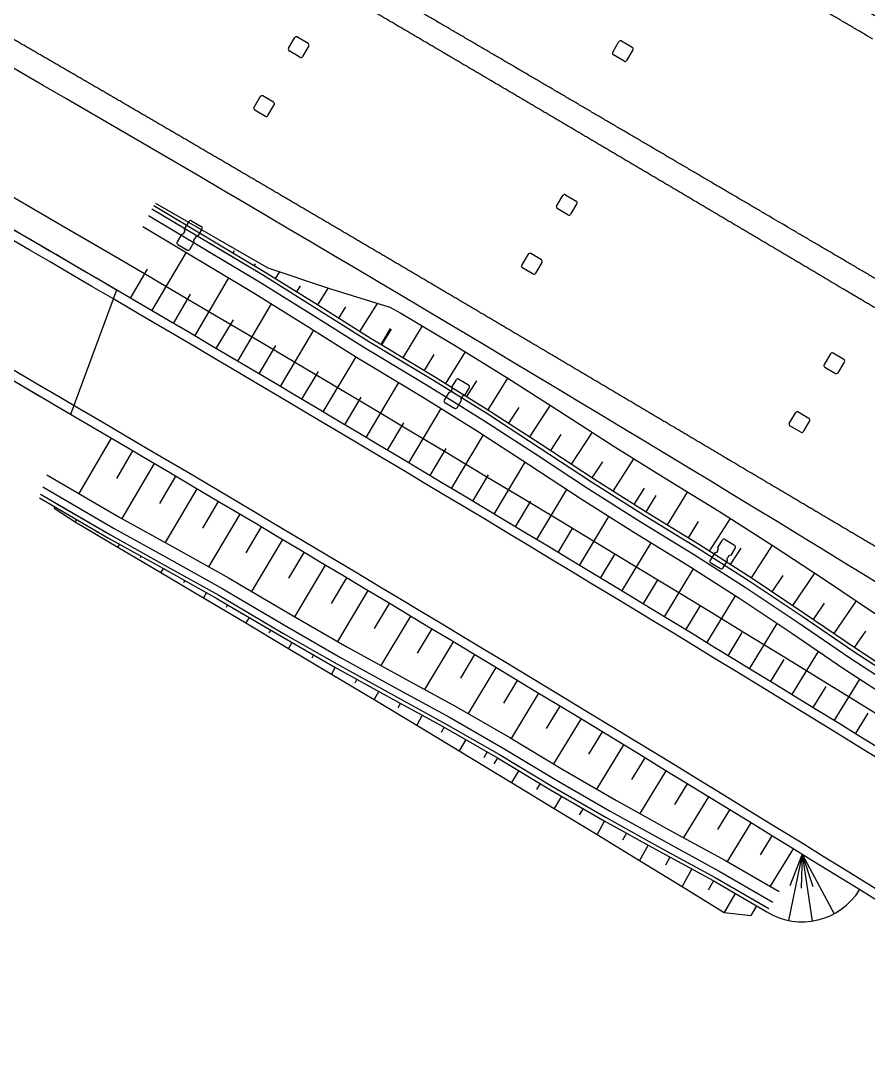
# Model space of a CAD drawing. Header units: inches. Extents: x 499362 to 502582, y 2542122 to 2545349.
# Drawn here: x 500807.2 to 500875.4, y 2543628.3 to 2543711.2 of the extents above; entities that cross this region are included whole.
import ezdxf

# ---------------------------------------------------------------- set-up
doc = ezdxf.new("R2010")
doc.units = ezdxf.units.IN
doc.header["$MEASUREMENT"] = 0
for name, color, linetype in [('0-段落划分', 2, 'Continuous'), ('ql', 7, 'Continuous'), ('桥-立柱', 5, 'Continuous')]:
    doc.layers.add(name, color=color, linetype=linetype)

# ---------------------------------------------------------------- blocks, each defined once
blk = doc.blocks.new('A$C035667EC')
at = {"layer": '桥-立柱', "color": 1, "linetype": 'Continuous'}
for p, q in [((500828.747, 2543708.937), (500829.252, 2543709.8)), ((500829.458, 2543709.853), (500830.321, 2543709.348)), ((500854.813, 2543708.616), (500855.319, 2543709.479)), ((500855.524, 2543709.533), (500856.387, 2543709.027)), ((500829.664, 2543708.226), (500828.801, 2543708.731)), ((500830.374, 2543709.143), (500829.869, 2543708.28)), ((500856.44, 2543708.821), (500855.935, 2543707.959)), ((500855.729, 2543707.905), (500854.867, 2543708.411)), ((500826.474, 2543705.053), (500825.969, 2543704.19)), ((500827.542, 2543704.601), (500826.679, 2543705.107)), ((500826.023, 2543703.985), (500826.886, 2543703.479)), ((500827.091, 2543703.533), (500827.596, 2543704.396)), ((500850.304, 2543696.257), (500850.812, 2543697.118)), ((500851.018, 2543697.171), (500851.879, 2543696.662)), ((500851.931, 2543696.456), (500851.423, 2543695.595)), ((500851.217, 2543695.543), (500850.356, 2543696.051)), ((500820.389, 2543694.412), (500820.744, 2543695.016)), ((500820.949, 2543695.07), (500821.725, 2543694.614)), ((500820.136, 2543693.981), (500819.782, 2543693.377)), ((500820.273, 2543694.017), (500820.136, 2543693.981)), ((500820.349, 2543694.146), (500820.273, 2543694.017)), ((500820.349, 2543694.146), (500820.425, 2543694.276)), ((500820.425, 2543694.276), (500820.389, 2543694.412)), ((500821.288, 2543693.77), (500821.212, 2543693.64)), ((500821.424, 2543693.805), (500821.288, 2543693.77)), ((500821.779, 2543694.409), (500821.424, 2543693.805)), ((500819.836, 2543693.172), (500820.612, 2543692.717)), ((500820.817, 2543692.77), (500821.171, 2543693.374)), ((500821.136, 2543693.511), (500821.212, 2543693.64)), ((500821.171, 2543693.374), (500821.136, 2543693.511)), ((500848.015, 2543692.382), (500847.506, 2543691.521)), ((500849.081, 2543691.927), (500848.22, 2543692.435)), ((500847.559, 2543691.316), (500848.42, 2543690.807)), ((500848.625, 2543690.86), (500849.134, 2543691.721)), ((500872.329, 2543684.381), (500871.82, 2543683.521)), ((500873.395, 2543683.924), (500872.535, 2543684.434)), ((500871.872, 2543683.316), (500872.733, 2543682.806)), ((500872.938, 2543682.858), (500873.448, 2543683.719)), ((500841.882, 2543681.694), (500842.241, 2543682.295)), ((500842.447, 2543682.346), (500843.22, 2543681.885)), ((500841.84, 2543681.428), (500841.763, 2543681.299)), ((500841.84, 2543681.428), (500841.917, 2543681.557)), ((500841.917, 2543681.557), (500841.882, 2543681.694)), ((500843.272, 2543681.679), (500842.913, 2543681.078)), ((500841.626, 2543681.264), (500841.267, 2543680.663)), ((500841.763, 2543681.299), (500841.626, 2543681.264)), ((500842.297, 2543680.048), (500842.656, 2543680.649)), ((500842.622, 2543680.786), (500842.699, 2543680.915)), ((500842.656, 2543680.649), (500842.622, 2543680.786)), ((500842.776, 2543681.044), (500842.699, 2543680.915)), ((500842.913, 2543681.078), (500842.776, 2543681.044)), ((500841.319, 2543680.458), (500842.092, 2543679.996)), ((500869.016, 2543678.789), (500869.526, 2543679.65)), ((500869.731, 2543679.702), (500870.592, 2543679.192)), ((500870.644, 2543678.987), (500870.135, 2543678.127)), ((500869.929, 2543678.074), (500869.069, 2543678.584)), ((500863.274, 2543668.806), (500863.638, 2543669.404)), ((500863.844, 2543669.454), (500864.613, 2543668.986)), ((500863.015, 2543668.379), (500862.651, 2543667.78)), ((500863.152, 2543668.412), (500863.015, 2543668.379)), ((500863.23, 2543668.54), (500863.152, 2543668.412)), ((500863.23, 2543668.54), (500863.308, 2543668.668)), ((500863.308, 2543668.668), (500863.274, 2543668.806)), ((500864.162, 2543668.149), (500864.084, 2543668.021)), ((500864.3, 2543668.182), (500864.162, 2543668.149)), ((500864.663, 2543668.78), (500864.3, 2543668.182)), ((500862.701, 2543667.574), (500863.47, 2543667.107)), ((500863.676, 2543667.157), (500864.04, 2543667.755)), ((500864.006, 2543667.892), (500864.084, 2543668.021)), ((500864.04, 2543667.755), (500864.006, 2543667.892))]:
    blk.add_line(p, q, dxfattribs=at)
for centre, start, end in [((500829.382, 2543709.724), 59.65851, 149.65851), ((500855.448, 2543709.403), 59.61703, 149.61703), ((500828.877, 2543708.861), 149.65851, 239.65851), ((500830.245, 2543709.219), 329.65851, 59.65851), ((500856.311, 2543708.897), 329.61703, 59.61703), ((500829.74, 2543708.356), 239.65851, 329.65851), ((500854.943, 2543708.54), 149.61703, 239.61703), ((500855.805, 2543708.035), 239.61703, 329.61703), ((500826.603, 2543704.977), 59.65851, 149.65851), ((500827.466, 2543704.472), 329.65851, 59.65851), ((500826.098, 2543704.114), 149.65851, 239.65851), ((500826.961, 2543703.609), 239.65851, 329.65851), ((500850.941, 2543697.041), 59.42593, 149.42593), ((500850.433, 2543696.18), 149.42593, 239.42593), ((500851.802, 2543696.533), 329.42593, 59.42593), ((500851.294, 2543695.672), 239.42593, 329.42593), ((500820.873, 2543694.94), 59.5996, 149.5996), ((500821.649, 2543694.485), 329.5996, 59.5996), ((500819.912, 2543693.302), 149.5996, 239.5996), ((500820.688, 2543692.846), 239.5996, 329.5996), ((500848.144, 2543692.306), 59.42593, 149.42593), ((500847.635, 2543691.445), 149.42593, 239.42593), ((500849.005, 2543691.797), 329.42593, 59.42593), ((500848.496, 2543690.936), 239.42593, 329.42593), ((500872.458, 2543684.305), 59.35406, 149.35406), ((500873.319, 2543683.795), 329.35406, 59.35406), ((500871.949, 2543683.445), 149.35406, 239.35406), ((500842.37, 2543682.218), 59.1477, 149.1477), ((500872.809, 2543682.935), 239.35406, 329.35406), ((500843.143, 2543681.756), 329.1477, 59.1477), ((500841.396, 2543680.587), 149.1477, 239.1477), ((500842.168, 2543680.125), 239.1477, 329.1477), ((500869.655, 2543679.573), 59.35406, 149.35406), ((500870.515, 2543679.063), 329.35406, 59.35406), ((500869.145, 2543678.713), 149.35406, 239.35406), ((500870.006, 2543678.203), 239.35406, 329.35406), ((500863.766, 2543669.326), 58.6958, 148.69581), ((500864.535, 2543668.858), 328.69581, 58.69581), ((500862.779, 2543667.703), 148.69581, 238.69581), ((500863.548, 2543667.235), 238.69581, 328.69581)]:
    blk.add_arc(centre, 0.15, start, end, dxfattribs=at)
blk = doc.blocks.new('A$C3C1B3F5F')
at = {"layer": 'ql', "color": 1, "linetype": 'Continuous'}
blk.add_line((500814.918, 2543689.505), (500811.206, 2543679.511), dxfattribs=at)
for radius, start, end in [(3159.501, 59.651022, 60.014597), (3149.001, 59.617431, 59.981004)]:
    blk.add_arc((499218.531, 2540962.97), radius, start, end, dxfattribs=at)
blk = doc.blocks.new('A$C3A006F90')
at = {"layer": '0-段落划分', "color": 2, "linetype": 'Continuous'}
for p, q in [((500822.562, 2543693.52), (500822.592, 2543693.569)), ((500817.764, 2543687.837), (500820.51, 2543692.504)), ((500824.281, 2543692.496), (500824.395, 2543692.687)), ((500825.999, 2543691.472), (500826.083, 2543691.614)), ((500816.04, 2543688.851), (500817.415, 2543691.19)), ((500821.213, 2543685.81), (500823.959, 2543690.477)), ((500827.707, 2543690.432), (500828.037, 2543690.962)), ((500829.403, 2543689.373), (500829.698, 2543689.845)), ((500831.1, 2543688.314), (500831.948, 2543689.673)), ((500819.489, 2543686.824), (500820.863, 2543689.163)), ((500824.658, 2543683.779), (500827.382, 2543688.396)), ((500832.793, 2543687.249), (500833.361, 2543688.151)), ((500834.486, 2543686.185), (500835.901, 2543688.436)), ((500822.936, 2543684.795), (500824.309, 2543687.123)), ((500836.188, 2543685.135), (500836.958, 2543686.412)), ((500836.261, 2543685.091), (500837.029, 2543686.372)), ((500837.976, 2543684.063), (500839.512, 2543686.626)), ((500828.102, 2543681.743), (500830.782, 2543686.271)), ((500826.38, 2543682.762), (500827.732, 2543685.048)), ((500831.543, 2543679.703), (500834.176, 2543684.136)), ((500839.691, 2543683.034), (500840.46, 2543684.316)), ((500841.398, 2543681.992), (500842.98, 2543684.533)), ((500829.823, 2543680.724), (500831.15, 2543682.964)), ((500843.096, 2543680.935), (500843.889, 2543682.209)), ((500844.794, 2543679.879), (500846.383, 2543682.432)), ((500834.981, 2543677.659), (500837.607, 2543682.068)), ((500833.262, 2543678.682), (500834.575, 2543680.891)), ((500838.416, 2543675.61), (500841.028, 2543679.985)), ((500846.473, 2543678.792), (500847.294, 2543680.059)), ((500848.151, 2543677.704), (500849.801, 2543680.249)), ((500836.699, 2543676.635), (500838.012, 2543678.837)), ((500851.496, 2543675.51), (500853.181, 2543678.069)), ((500814.487, 2543677.584), (500811.881, 2543673.154)), ((500841.849, 2543673.557), (500844.424, 2543677.858)), ((500849.826, 2543676.61), (500850.664, 2543677.883)), ((500816.211, 2543676.57), (500814.91, 2543674.36)), ((500840.133, 2543674.584), (500841.431, 2543676.755)), ((500817.934, 2543675.555), (500815.335, 2543671.149)), ((500845.28, 2543671.5), (500847.787, 2543675.677)), ((500853.166, 2543674.41), (500854.013, 2543675.696)), ((500854.855, 2543673.338), (500856.508, 2543675.948)), ((500819.656, 2543674.539), (500818.368, 2543672.357)), ((500843.565, 2543672.529), (500844.836, 2543674.648)), ((500821.378, 2543673.521), (500818.826, 2543669.204)), ((500848.707, 2543669.438), (500851.138, 2543673.474)), ((500856.544, 2543672.268), (500857.373, 2543673.576)), ((500859.207, 2543670.618), (500860.826, 2543673.267)), ((500823.1, 2543672.503), (500821.834, 2543670.368)), ((500846.994, 2543670.47), (500848.228, 2543672.523)), ((500857.501, 2543671.662), (500858.31, 2543672.985)), ((500809.963, 2543672.072), (500809.909, 2543671.978)), ((500824.82, 2543671.483), (500822.317, 2543667.261)), ((500811.692, 2543671.067), (500811.577, 2543670.868)), ((500852.132, 2543667.372), (500854.51, 2543671.309)), ((500860.914, 2543669.575), (500861.724, 2543670.899)), ((500862.61, 2543668.516), (500864.282, 2543671.137)), ((500813.421, 2543670.062), (500813.36, 2543669.957)), ((500826.54, 2543670.462), (500825.301, 2543668.374)), ((500850.42, 2543668.406), (500851.619, 2543670.393)), ((500815.16, 2543669.073), (500815.026, 2543668.833)), ((500828.259, 2543669.44), (500825.781, 2543665.275)), ((500855.555, 2543665.302), (500857.909, 2543669.186)), ((500865.982, 2543666.364), (500867.662, 2543668.995)), ((500816.907, 2543668.1), (500816.828, 2543667.958)), ((500829.978, 2543668.417), (500828.739, 2543666.338)), ((500853.844, 2543666.338), (500855.023, 2543668.287)), ((500864.296, 2543667.44), (500865.134, 2543668.753)), ((500831.696, 2543667.393), (500829.219, 2543663.245)), ((500818.654, 2543667.126), (500818.472, 2543666.799)), ((500858.975, 2543663.227), (500861.32, 2543667.087)), ((500867.644, 2543665.252), (500868.516, 2543666.555)), ((500869.306, 2543664.139), (500871.058, 2543666.755)), ((500820.402, 2543666.154), (500820.298, 2543665.968)), ((500833.413, 2543666.368), (500832.184, 2543664.31)), ((500857.265, 2543664.265), (500858.441, 2543666.203)), ((500822.149, 2543665.181), (500821.918, 2543664.766)), ((500835.13, 2543665.342), (500832.686, 2543661.259)), ((500862.392, 2543661.148), (500864.698, 2543664.931)), ((500823.851, 2543664.21), (500823.723, 2543663.993)), ((500836.846, 2543664.315), (500835.637, 2543662.298)), ((500860.684, 2543662.188), (500861.846, 2543664.099)), ((500870.964, 2543663.02), (500871.854, 2543664.327)), ((500872.616, 2543661.894), (500874.406, 2543664.519)), ((500825.573, 2543663.192), (500825.311, 2543662.749)), ((500838.561, 2543663.286), (500836.178, 2543659.316)), ((500840.276, 2543662.257), (500839.102, 2543660.304)), ((500865.807, 2543659.065), (500868.033, 2543662.708)), ((500827.295, 2543662.175), (500827.161, 2543661.948)), ((500864.1, 2543660.107), (500865.234, 2543661.965)), ((500874.269, 2543660.767), (500875.169, 2543662.087)), ((500829.023, 2543661.169), (500828.75, 2543660.691)), ((500841.99, 2543661.226), (500839.683, 2543657.391)), ((500830.759, 2543660.175), (500830.612, 2543659.919)), ((500843.703, 2543660.195), (500842.57, 2543658.314)), ((500867.513, 2543658.022), (500868.605, 2543659.805)), ((500869.219, 2543656.977), (500871.352, 2543660.459)), ((500832.494, 2543659.181), (500832.191, 2543658.631)), ((500845.416, 2543659.162), (500843.179, 2543655.453)), ((500834.245, 2543658.215), (500834.077, 2543657.909)), ((500847.128, 2543658.128), (500846.019, 2543656.294)), ((500872.628, 2543654.885), (500874.682, 2543658.229)), ((500870.924, 2543655.932), (500871.966, 2543657.631)), ((500835.996, 2543657.248), (500835.625, 2543656.576)), ((500848.84, 2543657.093), (500846.643, 2543653.46)), ((500837.749, 2543656.285), (500837.547, 2543655.915)), ((500850.55, 2543656.057), (500849.452, 2543654.245)), ((500839.504, 2543655.326), (500839.062, 2543654.518)), ((500852.26, 2543655.02), (500850.064, 2543651.405)), ((500874.332, 2543653.838), (500875.347, 2543655.487)), ((500841.259, 2543654.366), (500841.01, 2543653.933)), ((500853.97, 2543653.982), (500852.878, 2543652.187)), ((500842.993, 2543653.37), (500842.471, 2543652.462)), ((500844.727, 2543652.373), (500844.454, 2543651.898)), ((500855.679, 2543652.943), (500853.516, 2543649.391)), ((500845.546, 2543651.903), (500845.258, 2543651.424)), ((500857.387, 2543651.903), (500856.317, 2543650.147)), ((500847.26, 2543650.873), (500846.679, 2543649.907)), ((500859.094, 2543650.861), (500856.998, 2543647.424)), ((500848.974, 2543649.843), (500848.682, 2543649.356)), ((500860.801, 2543649.819), (500859.774, 2543648.137)), ((500850.697, 2543648.827), (500850.115, 2543647.82)), ((500862.507, 2543648.775), (500860.497, 2543645.494)), ((500852.428, 2543647.826), (500852.126, 2543647.304)), ((500864.213, 2543647.73), (500863.233, 2543646.132)), ((500854.16, 2543646.825), (500853.555, 2543645.732)), ((500865.918, 2543646.685), (500864.006, 2543643.573)), ((500855.91, 2543645.856), (500855.588, 2543645.274)), ((500857.66, 2543644.888), (500856.977, 2543643.653)), ((500867.622, 2543645.638), (500866.679, 2543644.104)), ((500869.325, 2543644.59), (500867.465, 2543641.569)), ((500870.053, 2543644.142), (500868.959, 2543638.831)), ((500870.053, 2543644.142), (500869.053, 2543641.622)), ((500870.053, 2543644.142), (500869.975, 2543641.432)), ((500870.053, 2543644.142), (500870.84, 2543638.777)), ((500870.053, 2543644.142), (500870.906, 2543641.568)), ((500870.053, 2543644.142), (500872.627, 2543639.369)), ((500859.412, 2543643.925), (500859.052, 2543643.265)), ((500861.168, 2543642.966), (500860.397, 2543641.554)), ((500862.922, 2543642.007), (500862.494, 2543641.266)), ((500864.653, 2543641.004), (500863.768, 2543639.477)), ((500866.384, 2543640.001), (500865.928, 2543639.214))]:
    blk.add_line(p, q, dxfattribs=at)
at = {"layer": '0-段落划分', "color": 2, "flags": 128}
for points in [[(500875.742, 2543709.668), (500875.358, 2543709.893, -0.000001), (500874.975, 2543710.119, -0.000001), (500874.592, 2543710.344, -0.000001), (500874.208, 2543710.569, -0.000002), (500873.825, 2543710.794, -0.000002), (500873.442, 2543711.019, -0.000002), (500873.059, 2543711.244, -0.000002), (500872.675, 2543711.469, -0.000002), (500872.292, 2543711.694, -0.000003), (500871.909, 2543711.919, -0.000003), (500871.525, 2543712.144, -0.000003), (500871.142, 2543712.369, -0.000003), (500870.759, 2543712.594, -0.000003), (500870.375, 2543712.819, -0.000004), (500869.992, 2543713.044, -0.000004), (500869.608, 2543713.269, -0.000004), (500869.225, 2543713.494, -0.000004), (500868.842, 2543713.719, -0.000004), (500868.458, 2543713.945, -0.000005), (500868.075, 2543714.17, -0.000005), (500867.691, 2543714.395, -0.000005), (500867.308, 2543714.62, -0.000005), (500866.924, 2543714.845, -0.000005), (500866.541, 2543715.07, -0.000005), (500866.157, 2543715.295, -0.000006), (500865.774, 2543715.52, -0.000006), (500865.39, 2543715.745, -0.000006), (500865.007, 2543715.97, -0.000006), (500864.623, 2543716.195, -0.000006), (500864.24, 2543716.42, -0.000007)], [(500877.698, 2543710.479, -0.000001), (500877.411, 2543710.649, -0.000001), (500877.124, 2543710.819, -0.000001), (500876.838, 2543710.988, -0.000002), (500876.551, 2543711.158, -0.000002), (500876.264, 2543711.328, -0.000002), (500875.977, 2543711.498, -0.000002), (500875.69, 2543711.668, -0.000002), (500875.404, 2543711.838, -0.000002), (500875.117, 2543712.007, -0.000002), (500874.83, 2543712.177, -0.000003), (500874.543, 2543712.347, -0.000003), (500874.256, 2543712.517, -0.000003), (500873.969, 2543712.687, -0.000003), (500873.683, 2543712.856, -0.000003), (500873.396, 2543713.026, -0.000003), (500873.109, 2543713.196, -0.000003), (500872.822, 2543713.366, -0.000004), (500872.535, 2543713.536, -0.000004), (500872.248, 2543713.705, -0.000004), (500871.962, 2543713.875, -0.000004), (500871.675, 2543714.045, -0.000004), (500871.388, 2543714.215, -0.000004), (500871.101, 2543714.385, -0.000004), (500870.814, 2543714.554, -0.000005), (500870.527, 2543714.724, -0.000005), (500870.24, 2543714.894, -0.000005), (500869.954, 2543715.064, -0.000005), (500869.667, 2543715.233, -0.000005), (500869.38, 2543715.403, -0.000005), (500869.093, 2543715.573, -0.000005), (500868.806, 2543715.742, -0.000006)], [(500868.92, 2543694.54), (500868.536, 2543694.765), (500868.153, 2543694.99), (500867.77, 2543695.215), (500867.387, 2543695.44), (500867.003, 2543695.665, -0.000001), (500866.62, 2543695.89, -0.000001), (500866.237, 2543696.115, -0.000001), (500865.854, 2543696.34, -0.000002), (500865.471, 2543696.565, -0.000002), (500865.087, 2543696.79, -0.000002), (500864.704, 2543697.015, -0.000002), (500864.321, 2543697.24, -0.000002), (500863.938, 2543697.465, -0.000003), (500863.555, 2543697.69, -0.000003), (500863.171, 2543697.915, -0.000003), (500862.788, 2543698.14, -0.000003), (500862.405, 2543698.365, -0.000003), (500862.022, 2543698.59, -0.000004), (500861.639, 2543698.815, -0.000004), (500861.255, 2543699.04, -0.000004), (500860.872, 2543699.265, -0.000004), (500860.489, 2543699.49, -0.000004), (500860.106, 2543699.715, -0.000005), (500859.723, 2543699.94, -0.000005), (500859.339, 2543700.164, -0.000005), (500858.956, 2543700.389, -0.000005), (500858.573, 2543700.614, -0.000005), (500858.19, 2543700.839, -0.000005), (500857.807, 2543701.064, -0.000006), (500857.424, 2543701.289, -0.000006), (500857.04, 2543701.514, -0.000006), (500856.657, 2543701.738, -0.000006), (500856.274, 2543701.963, -0.000006), (500855.891, 2543702.188, -0.000007), (500855.508, 2543702.413, -0.000007), (500855.125, 2543702.637, -0.000007), (500854.741, 2543702.862, -0.000007), (500854.358, 2543703.087, -0.000007), (500853.975, 2543703.312, -0.000008), (500853.592, 2543703.536, -0.000008), (500853.209, 2543703.761, -0.000008), (500852.825, 2543703.986, -0.000008), (500852.442, 2543704.21, -0.000008), (500852.059, 2543704.435, -0.000009), (500851.676, 2543704.66, -0.000009), (500851.293, 2543704.884, -0.000009), (500850.91, 2543705.109, -0.000009), (500850.526, 2543705.333, -0.000009), (500850.143, 2543705.558, -0.00001), (500849.76, 2543705.782, -0.00001), (500849.377, 2543706.007, -0.00001), (500848.994, 2543706.231, -0.00001), (500848.61, 2543706.456, -0.00001), (500848.227, 2543706.68, -0.000011), (500847.844, 2543706.905, -0.000011), (500847.461, 2543707.129, -0.000011), (500847.077, 2543707.354, -0.000011), (500846.694, 2543707.578, -0.000011), (500846.311, 2543707.802, -0.000011), (500845.928, 2543708.027, -0.000012), (500845.545, 2543708.251, -0.000012), (500845.161, 2543708.475, -0.000012), (500844.778, 2543708.7, -0.000012), (500844.395, 2543708.924, -0.000012), (500844.011, 2543709.148, -0.000013), (500843.628, 2543709.372, -0.000013), (500843.245, 2543709.596, -0.000013), (500842.862, 2543709.821, -0.000013), (500842.478, 2543710.045, -0.000013), (500842.095, 2543710.269, -0.000014), (500841.712, 2543710.493, -0.000014), (500841.328, 2543710.717, -0.000014), (500840.945, 2543710.941, -0.000014), (500840.562, 2543711.165, -0.000014), (500840.178, 2543711.389, -0.000015), (500839.795, 2543711.613, -0.000015), (500839.412, 2543711.837, -0.000015), (500839.028, 2543712.061, -0.000015), (500838.645, 2543712.285, -0.000015), (500838.262, 2543712.509, -0.000016), (500837.878, 2543712.732, -0.000016), (500837.495, 2543712.956, -0.000016), (500837.112, 2543713.18, -0.000016), (500836.728, 2543713.404, -0.000016)], [(500874.374, 2543688.982), (500874.04, 2543689.18), (500873.705, 2543689.378), (500873.371, 2543689.576), (500873.036, 2543689.774), (500872.701, 2543689.973), (500872.367, 2543690.171, -0.000001), (500872.032, 2543690.369, -0.000001), (500871.698, 2543690.567, -0.000001), (500871.363, 2543690.766, -0.000002), (500871.028, 2543690.964, -0.000002), (500870.694, 2543691.162, -0.000002), (500870.359, 2543691.36, -0.000002), (500870.024, 2543691.559, -0.000002), (500869.69, 2543691.757, -0.000002), (500869.355, 2543691.955, -0.000003), (500869.02, 2543692.153, -0.000003), (500868.686, 2543692.352, -0.000003), (500868.351, 2543692.55, -0.000003), (500868.016, 2543692.748, -0.000003), (500867.682, 2543692.946, -0.000003), (500867.347, 2543693.145, -0.000004), (500867.012, 2543693.343, -0.000004), (500866.678, 2543693.541, -0.000004), (500866.343, 2543693.739, -0.000004), (500866.008, 2543693.938, -0.000004), (500865.673, 2543694.136, -0.000005), (500865.339, 2543694.334, -0.000005), (500865.004, 2543694.532, -0.000005), (500864.669, 2543694.731, -0.000005), (500864.334, 2543694.929, -0.000005), (500864, 2543695.127, -0.000005), (500863.665, 2543695.325, -0.000006), (500863.33, 2543695.523, -0.000006), (500862.995, 2543695.722, -0.000006), (500862.66, 2543695.92, -0.000006), (500862.326, 2543696.118, -0.000006), (500861.991, 2543696.316, -0.000006), (500861.656, 2543696.514, -0.000007), (500861.321, 2543696.712, -0.000007), (500860.986, 2543696.911, -0.000007), (500860.651, 2543697.109, -0.000007), (500860.317, 2543697.307, -0.000007), (500859.982, 2543697.505, -0.000007), (500859.647, 2543697.703, -0.000008), (500859.312, 2543697.901, -0.000008), (500858.977, 2543698.099, -0.000008), (500858.642, 2543698.298, -0.000008), (500858.307, 2543698.496, -0.000008), (500857.972, 2543698.694, -0.000008), (500857.637, 2543698.892, -0.000009), (500857.302, 2543699.09, -0.000009), (500856.967, 2543699.288, -0.000009), (500856.632, 2543699.486, -0.000009), (500856.297, 2543699.684, -0.000009), (500855.962, 2543699.882, -0.000009), (500855.627, 2543700.08, -0.00001), (500855.292, 2543700.278, -0.00001), (500854.957, 2543700.476, -0.00001), (500854.622, 2543700.674, -0.00001), (500854.287, 2543700.872, -0.00001), (500853.952, 2543701.07, -0.00001), (500853.616, 2543701.268, -0.000011), (500853.281, 2543701.466, -0.000011), (500852.946, 2543701.664, -0.000011), (500852.611, 2543701.862, -0.000011), (500852.276, 2543702.06, -0.000011), (500851.941, 2543702.258, -0.000011), (500851.606, 2543702.456, -0.000012), (500851.27, 2543702.654, -0.000012), (500850.935, 2543702.852, -0.000012), (500850.6, 2543703.05, -0.000012), (500850.265, 2543703.247, -0.000012), (500849.929, 2543703.445, -0.000012), (500849.594, 2543703.643, -0.000013), (500849.259, 2543703.841, -0.000013), (500848.923, 2543704.039, -0.000013), (500848.588, 2543704.236, -0.000013), (500848.253, 2543704.434, -0.000013), (500847.917, 2543704.632, -0.000013), (500847.582, 2543704.83, -0.000014), (500847.247, 2543705.027, -0.000014), (500846.911, 2543705.225, -0.000014), (500846.576, 2543705.423, -0.000014), (500846.24, 2543705.621, -0.000014), (500845.905, 2543705.818, -0.000015), (500845.569, 2543706.016, -0.000015), (500845.234, 2543706.213, -0.000015), (500844.898, 2543706.411, -0.000015), (500844.563, 2543706.609, -0.000015), (500844.227, 2543706.806, -0.000015), (500843.892, 2543707.004, -0.000016), (500843.556, 2543707.201, -0.000016), (500843.221, 2543707.399, -0.000016), (500842.885, 2543707.596, -0.000016), (500842.549, 2543707.794, -0.000016), (500842.214, 2543707.991, -0.000016), (500841.878, 2543708.189, -0.000017), (500841.542, 2543708.386, -0.000017), (500841.207, 2543708.584, -0.000017), (500840.871, 2543708.781, -0.000017), (500840.535, 2543708.978, -0.000017), (500840.2, 2543709.176, -0.000017), (500839.864, 2543709.373, -0.000018), (500839.528, 2543709.57, -0.000018), (500839.192, 2543709.768, -0.000018), (500838.856, 2543709.965, -0.000018), (500838.521, 2543710.162, -0.000018), (500838.185, 2543710.359, -0.000018), (500837.849, 2543710.557, -0.000019), (500837.513, 2543710.754, -0.000019), (500837.177, 2543710.951, -0.000019), (500836.841, 2543711.148, -0.000019), (500836.505, 2543711.345, -0.000019), (500836.169, 2543711.542, -0.000019), (500835.833, 2543711.739, -0.00002), (500835.497, 2543711.936, -0.00002), (500835.161, 2543712.133, -0.00002), (500834.825, 2543712.33, -0.00002), (500834.489, 2543712.527, -0.00002), (500834.153, 2543712.724, -0.00002)], [(500865.963, 2543674.786), (500865.629, 2543674.984), (500865.294, 2543675.183), (500864.96, 2543675.381), (500864.625, 2543675.579), (500864.291, 2543675.777), (500863.956, 2543675.976, -0.000001), (500863.622, 2543676.174, -0.000001), (500863.287, 2543676.372, -0.000001), (500862.952, 2543676.57, -0.000002), (500862.618, 2543676.768, -0.000002), (500862.283, 2543676.967, -0.000002), (500861.949, 2543677.165, -0.000002), (500861.614, 2543677.363, -0.000002), (500861.28, 2543677.561, -0.000002), (500860.945, 2543677.759, -0.000003), (500860.611, 2543677.957, -0.000003), (500860.276, 2543678.156, -0.000003), (500859.942, 2543678.354, -0.000003), (500859.607, 2543678.552, -0.000003), (500859.273, 2543678.75, -0.000003), (500858.938, 2543678.948, -0.000004), (500858.604, 2543679.146, -0.000004), (500858.269, 2543679.344, -0.000004), (500857.935, 2543679.542, -0.000004), (500857.6, 2543679.741, -0.000004), (500857.266, 2543679.939, -0.000005), (500856.931, 2543680.137, -0.000005), (500856.597, 2543680.335, -0.000005), (500856.262, 2543680.533, -0.000005), (500855.928, 2543680.731, -0.000005), (500855.593, 2543680.929, -0.000005), (500855.259, 2543681.127, -0.000006), (500854.924, 2543681.325, -0.000006), (500854.59, 2543681.523, -0.000006), (500854.255, 2543681.721, -0.000006), (500853.921, 2543681.919, -0.000006), (500853.586, 2543682.117, -0.000006), (500853.252, 2543682.315, -0.000007), (500852.917, 2543682.513, -0.000007), (500852.583, 2543682.711, -0.000007), (500852.248, 2543682.909, -0.000007), (500851.914, 2543683.107, -0.000007), (500851.579, 2543683.305, -0.000007), (500851.245, 2543683.503, -0.000008), (500850.91, 2543683.7, -0.000008), (500850.576, 2543683.898, -0.000008), (500850.241, 2543684.096, -0.000008), (500849.907, 2543684.294, -0.000008), (500849.572, 2543684.492, -0.000008), (500849.238, 2543684.69, -0.000009), (500848.903, 2543684.887, -0.000009), (500848.569, 2543685.085, -0.000009), (500848.234, 2543685.283, -0.000009), (500847.9, 2543685.481, -0.000009), (500847.565, 2543685.679, -0.000009), (500847.231, 2543685.876, -0.00001), (500846.896, 2543686.074, -0.00001), (500846.562, 2543686.272, -0.00001), (500846.227, 2543686.469, -0.00001), (500845.893, 2543686.667, -0.00001), (500845.558, 2543686.865, -0.00001), (500845.224, 2543687.062, -0.000011), (500844.889, 2543687.26, -0.000011), (500844.555, 2543687.458, -0.000011), (500844.22, 2543687.655, -0.000011), (500843.886, 2543687.853, -0.000011), (500843.551, 2543688.05, -0.000011), (500843.216, 2543688.248, -0.000012), (500842.882, 2543688.445, -0.000012), (500842.547, 2543688.643, -0.000012), (500842.213, 2543688.84, -0.000012), (500841.878, 2543689.038, -0.000012), (500841.544, 2543689.235, -0.000012), (500841.209, 2543689.432, -0.000013), (500840.874, 2543689.63, -0.000013), (500840.54, 2543689.827, -0.000013), (500840.205, 2543690.025, -0.000013), (500839.871, 2543690.222, -0.000013), (500839.536, 2543690.419, -0.000013), (500839.201, 2543690.617, -0.000014), (500838.867, 2543690.814, -0.000014), (500838.532, 2543691.011, -0.000014), (500838.197, 2543691.208, -0.000014), (500837.863, 2543691.405, -0.000014), (500837.528, 2543691.603, -0.000015), (500837.194, 2543691.8, -0.000015), (500836.859, 2543691.997, -0.000015), (500836.524, 2543692.194, -0.000015), (500836.189, 2543692.391, -0.000015), (500835.855, 2543692.588, -0.000015), (500835.52, 2543692.785, -0.000016), (500835.185, 2543692.982, -0.000016), (500834.851, 2543693.179, -0.000016), (500834.516, 2543693.376, -0.000016), (500834.181, 2543693.573, -0.000016), (500833.847, 2543693.77, -0.000016), (500833.512, 2543693.967, -0.000017), (500833.177, 2543694.164, -0.000017), (500832.842, 2543694.361, -0.000017), (500832.508, 2543694.558, -0.000017), (500832.173, 2543694.754, -0.000017), (500831.838, 2543694.951, -0.000017), (500831.503, 2543695.148, -0.000018), (500831.168, 2543695.345, -0.000018), (500830.834, 2543695.541, -0.000018), (500830.499, 2543695.738, -0.000018), (500830.164, 2543695.935, -0.000018), (500829.829, 2543696.131, -0.000018), (500829.494, 2543696.328, -0.000019), (500829.159, 2543696.524, -0.000019), (500828.825, 2543696.721, -0.000019), (500828.49, 2543696.918, -0.000019), (500828.155, 2543697.114, -0.000019), (500827.82, 2543697.31, -0.000019), (500827.485, 2543697.507, -0.00002), (500827.15, 2543697.703, -0.00002), (500826.815, 2543697.9, -0.00002), (500826.48, 2543698.096, -0.00002), (500826.145, 2543698.292, -0.00002), (500825.81, 2543698.489, -0.00002), (500825.475, 2543698.685, -0.000021), (500825.14, 2543698.881, -0.000021), (500824.805, 2543699.077, -0.000021), (500824.47, 2543699.273, -0.000021), (500824.135, 2543699.469, -0.000021), (500823.8, 2543699.666, -0.000021), (500823.465, 2543699.862, -0.000022), (500823.13, 2543700.058, -0.000022), (500822.795, 2543700.254, -0.000022), (500822.46, 2543700.45, -0.000022), (500822.125, 2543700.645, -0.000022), (500821.79, 2543700.841, -0.000022), (500821.455, 2543701.037, -0.000023), (500821.12, 2543701.233, -0.000023), (500820.785, 2543701.429, -0.000023), (500820.45, 2543701.625, -0.000023), (500820.114, 2543701.82, -0.000023), (500819.779, 2543702.016, -0.000024), (500819.444, 2543702.212, -0.000024), (500819.109, 2543702.407, -0.000024), (500818.774, 2543702.603, -0.000024), (500818.438, 2543702.799, -0.000024), (500818.103, 2543702.994, -0.000024), (500817.768, 2543703.19, -0.000025), (500817.433, 2543703.385, -0.000025), (500817.097, 2543703.58, -0.000025), (500816.762, 2543703.776, -0.000025), (500816.427, 2543703.971, -0.000025), (500816.091, 2543704.166, -0.000025), (500815.756, 2543704.362, -0.000026), (500815.421, 2543704.557, -0.000026), (500815.085, 2543704.752, -0.000026), (500814.75, 2543704.947, -0.000026), (500814.414, 2543705.142, -0.000026), (500814.079, 2543705.337, -0.000026), (500813.744, 2543705.533, -0.000027), (500813.408, 2543705.728, -0.000027), (500813.073, 2543705.922, -0.000027), (500812.737, 2543706.117, -0.000027), (500812.402, 2543706.312, -0.000027), (500812.066, 2543706.507, -0.000027), (500811.731, 2543706.702, -0.000028), (500811.395, 2543706.897, -0.000028), (500811.059, 2543707.091, -0.000028), (500810.724, 2543707.286, -0.000028), (500810.388, 2543707.481, -0.000028), (500810.053, 2543707.675, -0.000028), (500809.717, 2543707.87, -0.000029), (500809.381, 2543708.065, -0.000029), (500809.046, 2543708.259, -0.000029), (500808.71, 2543708.453, -0.000029), (500808.374, 2543708.648, -0.000029), (500808.039, 2543708.842, -0.000029), (500807.703, 2543709.037, -0.00003), (500807.367, 2543709.231, -0.00003), (500807.031, 2543709.425, -0.00003), (500806.695, 2543709.619, -0.00003), (500806.36, 2543709.813, -0.00003), (500806.024, 2543710.007, -0.00003)], [(500880.723, 2543706.744, 0.000007), (500880.34, 2543706.968, 0.000006), (500879.957, 2543707.193, 0.000005), (500879.574, 2543707.418, 0.000004), (500879.191, 2543707.643, 0.000003), (500878.807, 2543707.868, 0.000003), (500878.424, 2543708.093, 0.000002), (500878.041, 2543708.318, 0.000001), (500877.658, 2543708.543)], [(500880.566, 2543708.78, 0.000004), (500880.279, 2543708.95, 0.000002), (500879.993, 2543709.12)], [(500877.358, 2543689.588, 0.000017), (500876.974, 2543689.813, 0.000016), (500876.591, 2543690.038, 0.000015), (500876.207, 2543690.263, 0.000014), (500875.823, 2543690.488, 0.000014), (500875.439, 2543690.713, 0.000013), (500875.055, 2543690.938, 0.000012), (500874.672, 2543691.163, 0.000011), (500874.288, 2543691.388, 0.00001), (500873.904, 2543691.613, 0.00001), (500873.521, 2543691.839, 0.000009), (500873.137, 2543692.064, 0.000008), (500872.754, 2543692.289, 0.000007), (500872.37, 2543692.514, 0.000007), (500871.987, 2543692.739, 0.000006), (500871.603, 2543692.964, 0.000005), (500871.22, 2543693.189, 0.000004), (500870.836, 2543693.414, 0.000003), (500870.453, 2543693.64, 0.000003), (500870.07, 2543693.865, 0.000002), (500869.686, 2543694.09, 0.000001), (500869.303, 2543694.315), (500868.92, 2543694.54)], [(500878.722, 2543686.406, 0.000008), (500878.388, 2543686.604, 0.000008), (500878.053, 2543686.802, 0.000007), (500877.719, 2543687, 0.000006), (500877.384, 2543687.198, 0.000006), (500877.05, 2543687.396, 0.000005), (500876.716, 2543687.594, 0.000004), (500876.381, 2543687.792, 0.000004), (500876.047, 2543687.991, 0.000003), (500875.712, 2543688.189, 0.000002), (500875.378, 2543688.387, 0.000002), (500875.043, 2543688.585, 0.000001), (500874.709, 2543688.783), (500874.374, 2543688.982)], [(500877.019, 2543668.243, 0.000022), (500876.683, 2543668.441, 0.000021), (500876.348, 2543668.64, 0.000021), (500876.012, 2543668.838, 0.00002), (500875.677, 2543669.036, 0.000019), (500875.341, 2543669.234, 0.000019), (500875.006, 2543669.432, 0.000018), (500874.671, 2543669.631, 0.000017), (500874.336, 2543669.829, 0.000017), (500874, 2543670.027, 0.000016), (500873.665, 2543670.225, 0.000015), (500873.33, 2543670.424, 0.000015), (500872.995, 2543670.622, 0.000014), (500872.66, 2543670.82, 0.000013), (500872.325, 2543671.018, 0.000012), (500871.99, 2543671.217, 0.000012), (500871.655, 2543671.415, 0.000011), (500871.32, 2543671.613, 0.00001), (500870.985, 2543671.812, 0.00001), (500870.65, 2543672.01, 0.000009), (500870.315, 2543672.208, 0.000008), (500869.98, 2543672.407, 0.000008), (500869.645, 2543672.605, 0.000007), (500869.31, 2543672.803, 0.000006), (500868.976, 2543673.002, 0.000006), (500868.641, 2543673.2, 0.000005), (500868.306, 2543673.398, 0.000004), (500867.971, 2543673.597, 0.000004), (500867.637, 2543673.795, 0.000003), (500867.302, 2543673.993, 0.000002), (500866.967, 2543674.191, 0.000002), (500866.633, 2543674.39, 0.000001), (500866.298, 2543674.588), (500865.963, 2543674.786)]]:
    blk.add_lwpolyline(points, format="xyb", dxfattribs=at)
at = {"layer": '0-段落划分', "color": 2, "linetype": 'Continuous', "flags": 128}
for points in [[(500817.911, 2543696.291), (500826.88, 2543690.948), (500831.145, 2543688.286), (500835.4, 2543685.61), (500836.261, 2543685.091)], [(500818.051, 2543696.483), (500827.075, 2543691.279), (500831.962, 2543689.668), (500836.893, 2543688.125), (500837.787, 2543687.659)], [(500817.485, 2543695.497), (500826.423, 2543690.172), (500830.686, 2543687.512), (500834.94, 2543684.836), (500835.801, 2543684.318)], [(500817.765, 2543696.029), (500826.727, 2543690.689), (500830.992, 2543688.028), (500835.247, 2543685.352), (500836.107, 2543684.833)], [(500817.025, 2543694.608), (500825.915, 2543689.312), (500830.177, 2543686.652), (500834.43, 2543683.976), (500835.29, 2543683.458)], [(500822.41, 2543693.261), (500826.727, 2543690.689), (500830.992, 2543688.028), (500835.247, 2543685.352), (500836.107, 2543684.833)], [(500822.107, 2543692.744), (500826.423, 2543690.172), (500830.686, 2543687.512), (500834.94, 2543684.836), (500835.801, 2543684.318)], [(500837.787, 2543687.659), (500842.102, 2543685.075), (500846.382, 2543682.433), (500850.623, 2543679.725), (500854.847, 2543676.99), (500859.107, 2543674.316), (500859.107, 2543674.316)], [(500836.107, 2543684.833), (500840.416, 2543682.249), (500844.683, 2543679.595), (500848.902, 2543676.86), (500853.101, 2543674.094), (500857.346, 2543671.405), (500857.346, 2543671.405)], [(500836.107, 2543684.833), (500840.416, 2543682.249), (500844.683, 2543679.595), (500848.902, 2543676.86), (500853.101, 2543674.094), (500857.346, 2543671.405), (500857.346, 2543671.405)], [(500836.261, 2543685.091), (500840.57, 2543682.507), (500844.837, 2543679.852), (500849.056, 2543677.117), (500853.256, 2543674.351), (500857.501, 2543671.662), (500857.501, 2543671.662)], [(500835.801, 2543684.318), (500840.109, 2543681.734), (500844.375, 2543679.08), (500848.593, 2543676.345), (500852.791, 2543673.58), (500857.035, 2543670.892), (500857.035, 2543670.892)], [(500835.801, 2543684.318), (500840.109, 2543681.734), (500844.375, 2543679.08), (500848.593, 2543676.345), (500852.791, 2543673.58), (500857.035, 2543670.892), (500857.035, 2543670.892)], [(500835.29, 2543683.458), (500839.597, 2543680.875), (500843.862, 2543678.222), (500848.078, 2543675.489), (500852.275, 2543672.725), (500856.518, 2543670.037), (500856.518, 2543670.037)], [(500809.307, 2543674.649), (500815.239, 2543671.202), (500819.598, 2543668.773), (500823.96, 2543666.346), (500824.821, 2543665.842)], [(500859.107, 2543674.316), (500863.4, 2543671.696), (500867.649, 2543669.004), (500871.849, 2543666.233), (500876.029, 2543663.431), (500880.256, 2543660.706), (500880.256, 2543660.706)], [(500808.809, 2543673.089), (500814.426, 2543669.825), (500818.784, 2543667.397), (500823.143, 2543664.971), (500824.004, 2543664.467)], [(500808.995, 2543673.675), (500814.731, 2543670.342), (500819.09, 2543667.914), (500823.45, 2543665.487), (500824.311, 2543664.983)], [(500808.715, 2543672.797), (500814.274, 2543669.567), (500818.631, 2543667.139), (500822.99, 2543664.713), (500823.851, 2543664.21)], [(500810.115, 2543672.33), (500814.426, 2543669.825), (500818.784, 2543667.397), (500823.143, 2543664.971), (500824.004, 2543664.467)], [(500810.419, 2543672.848), (500814.731, 2543670.342), (500819.09, 2543667.914), (500823.45, 2543665.487), (500824.311, 2543664.983)], [(500809.909, 2543671.978), (500811.577, 2543670.868), (500815.026, 2543668.833), (500818.472, 2543666.799), (500821.918, 2543664.766), (500825.311, 2543662.749), (500828.75, 2543660.691), (500832.191, 2543658.631), (500835.625, 2543656.576), (500839.062, 2543654.518), (500842.471, 2543652.462), (500846.679, 2543649.907), (500850.115, 2543647.82), (500853.555, 2543645.732), (500856.977, 2543643.653), (500860.397, 2543641.554), (500863.768, 2543639.477), (500865.928, 2543639.214)], [(500857.346, 2543671.405), (500861.632, 2543668.784), (500865.867, 2543666.081), (500870.045, 2543663.284), (500874.2, 2543660.451), (500878.411, 2543657.711), (500878.411, 2543657.711)], [(500857.346, 2543671.405), (500861.632, 2543668.784), (500865.867, 2543666.081), (500870.045, 2543663.284), (500874.2, 2543660.451), (500878.411, 2543657.711), (500878.411, 2543657.711)], [(500857.501, 2543671.662), (500861.787, 2543669.041), (500866.023, 2543666.337), (500870.202, 2543663.54), (500874.357, 2543660.707), (500878.569, 2543657.966), (500878.569, 2543657.966)], [(500857.035, 2543670.892), (500861.32, 2543668.271), (500865.555, 2543665.569), (500869.732, 2543662.772), (500873.886, 2543659.94), (500878.097, 2543657.2), (500878.097, 2543657.2)], [(500857.035, 2543670.892), (500861.32, 2543668.271), (500865.555, 2543665.569), (500869.732, 2543662.772), (500873.886, 2543659.94), (500878.097, 2543657.2), (500878.097, 2543657.2)], [(500856.518, 2543670.037), (500860.802, 2543667.418), (500865.035, 2543664.716), (500869.21, 2543661.919), (500873.363, 2543659.088), (500877.572, 2543656.349), (500877.572, 2543656.349)], [(500824.821, 2543665.842), (500829.117, 2543663.304), (500833.447, 2543660.823), (500837.818, 2543658.41), (500842.201, 2543656.015), (500846.529, 2543653.529), (500846.529, 2543653.529)], [(500824.311, 2543664.983), (500828.605, 2543662.446), (500832.934, 2543659.966), (500837.304, 2543657.554), (500841.685, 2543655.159), (500846.011, 2543652.673), (500846.011, 2543652.673)], [(500824.311, 2543664.983), (500828.605, 2543662.446), (500832.934, 2543659.966), (500837.304, 2543657.554), (500841.685, 2543655.159), (500846.011, 2543652.673), (500846.011, 2543652.673)], [(500823.851, 2543664.21), (500828.144, 2543661.673), (500832.472, 2543659.194), (500836.84, 2543656.782), (500841.22, 2543654.388), (500845.546, 2543651.903), (500845.546, 2543651.903)], [(500824.004, 2543664.467), (500828.298, 2543661.93), (500832.626, 2543659.451), (500836.995, 2543657.039), (500841.375, 2543654.645), (500845.701, 2543652.16), (500845.701, 2543652.16)], [(500824.004, 2543664.467), (500828.298, 2543661.93), (500832.626, 2543659.451), (500836.995, 2543657.039), (500841.375, 2543654.645), (500845.701, 2543652.16), (500845.701, 2543652.16)], [(500846.529, 2543653.529), (500850.807, 2543650.958), (500855.128, 2543648.458), (500859.499, 2543646.04), (500863.884, 2543643.644), (500868.204, 2543641.14), (500868.204, 2543641.14)], [(500846.011, 2543652.673), (500850.288, 2543650.104), (500854.607, 2543647.605), (500858.977, 2543645.187), (500863.361, 2543642.792), (500867.68, 2543640.29), (500867.68, 2543640.29)], [(500846.011, 2543652.673), (500850.288, 2543650.104), (500854.607, 2543647.605), (500858.977, 2543645.187), (500863.361, 2543642.792), (500867.68, 2543640.29), (500867.68, 2543640.29)], [(500845.546, 2543651.903), (500849.821, 2543649.334), (500854.139, 2543646.836), (500858.507, 2543644.419), (500862.891, 2543642.025), (500867.208, 2543639.524), (500867.208, 2543639.524)], [(500845.701, 2543652.16), (500849.977, 2543649.591), (500854.295, 2543647.092), (500858.664, 2543644.675), (500863.047, 2543642.281), (500867.366, 2543639.779), (500867.366, 2543639.779)], [(500845.701, 2543652.16), (500849.977, 2543649.591), (500854.295, 2543647.092), (500858.664, 2543644.675), (500863.047, 2543642.281), (500867.366, 2543639.779), (500867.366, 2543639.779)]]:
    blk.add_lwpolyline(points, dxfattribs=at)
at = {"layer": '0-段落划分', "color": 2}
for radius, start in [(3170.751, 56.28488), (3161.751, 52.926719), (3159.501, 56.533146), (3158.751, 56.580879), (3149.751, 56.455063), (3149.001, 56.407107)]:
    blk.add_arc((499218.531, 2540962.97), radius, start, 61.095892, dxfattribs=at)
at = {"layer": '0-段落划分', "color": 2, "linetype": 'Continuous'}
blk.add_arc((500870.053, 2543644.142), 5.422, 238.36817, 328.31884, dxfattribs=at)
for name in ['A$C3C1B3F5F', 'A$C035667EC']:
    blk.add_blockref(name, (0, 0), dxfattribs=at)

msp = doc.modelspace()

# ---------------------------------------------------------------- block references
at = {"layer": '0-段落划分'}
msp.add_blockref('A$C3A006F90', (0, 0), dxfattribs=at)

doc.saveas('drawing.dxf')
